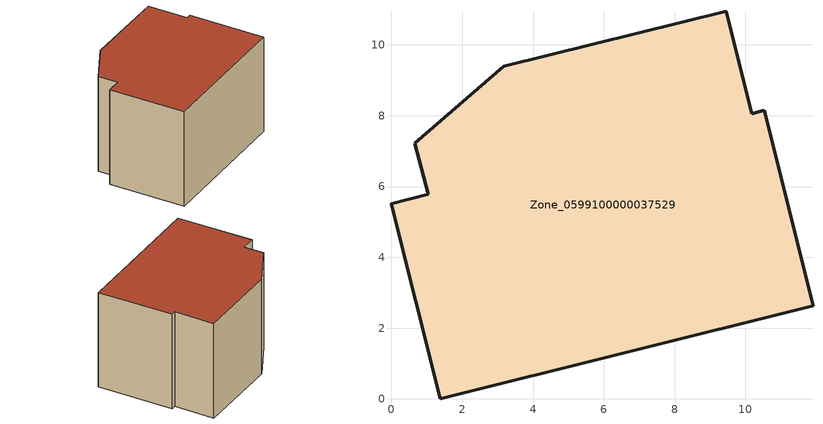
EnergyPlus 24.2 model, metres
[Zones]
Zone_0599100000037529
 floor ground (C_G): 11.91,2.64 1.38,0 0,5.52 1.03,5.78 0.66,7.22 3.18,9.4 9.46,10.96 10.18,8.06 10.53,8.15 z0
 wall outside (C_F): 10.18,8.06 9.46,10.96 3.18,9.4 0.66,7.22 1.03,5.78 0,5.52 1.38,0 11.91,2.64 10.53,8.15 10.18,8.06 z0:7.42
 roof outside (C_R): 11.91,2.64 10.53,8.15 10.18,8.06 9.46,10.96 3.18,9.4 0.66,7.22 1.03,5.78 0,5.52 1.38,0 z7.42
[BUILDING]
Pand.0599100000037529: North Axis=0; Terrain=City; Loads Convergence Tolerance Value=0.04; Temperature Convergence Tolerance Value=0.4; Solar Distribution=FullExterior; Maximum Number of Warmup Days=25; Minimum Number of Warmup Days=1
[Site:Location]
Rotterdam.The.Hague.AP_ZH_NLD Design_Conditions: Latitude=51.96; Longitude=4.45; Time Zone=1; Elevation=-4.5
[SITE:GROUNDTEMPERATURE:BUILDINGSURFACE]
18, 18, 18, 18, 18, 18, 18, 18, 18, 18, 18, 18
[MATERIAL] Thermal Absorptance=0.9; Solar Absorptance=0.7; Visible Absorptance=0.7
Name | Roughness | Thickness | Conductivity | Density | Specific Heat
G.TC.1975-1991 | MediumSmooth | 0.15 | 0.288461 | 540 | 1210
F.TC.1975-1991 | Rough | 0.3 | 0.230769 | 1920 | 840
R.TC.1975-1991 | MediumRough | 0.2 | 0.153846 | 1500 | 1000
[CONSTRUCTION]
C_G: G.TC.1975-1991
C_F: F.TC.1975-1991
C_R: R.TC.1975-1991
[ZONE]
Zone_0599100000037529: Type=1; Multiplier=1; Ceiling Height=Autocalculate; Volume=Autocalculate; Floor Area=autocalculate; Part of Total Floor Area=Yes
[ZONEINFILTRATION:DESIGNFLOWRATE]
Infil_Zone_0599100000037529: Zone or ZoneList or Space or SpaceList=Zone_0599100000037529; Schedule=AlwaysOn; Design Flow Rate Calculation Method=Flow/Area; Flow Rate per Floor Area=0.003; Constant Term Coefficient=1; Temperature Term Coefficient=0; Velocity Term Coefficient=0; Velocity Squared Term Coefficient=0
[HVACTEMPLATE:ZONE:IDEALLOADSAIRSYSTEM]
Zone_0599100000037529: Maximum Heating Supply Air Temperature=50; Minimum Cooling Supply Air Temperature=13; Maximum Heating Supply Air Humidity Ratio=0.0156; Minimum Cooling Supply Air Humidity Ratio=0.0077; Heating Limit=NoLimit; Cooling Limit=NoLimit; Dehumidification Control Type=ConstantSensibleHeatRatio; Cooling Sensible Heat Ratio=0.7; Dehumidification Setpoint=60; Humidification Control Type=None; Humidification Setpoint=30; Outdoor Air Method=None; Outdoor Air Flow Rate per Person=0.00944; Outdoor Air Flow Rate per Zone Floor Area=0; Outdoor Air Flow Rate per Zone=0; Demand Controlled Ventilation Type=None; Outdoor Air Economizer Type=NoEconomizer; Heat Recovery Type=None; Sensible Heat Recovery Effectiveness=0.7; Latent Heat Recovery Effectiveness=0.65
[ZONECONTROL:THERMOSTAT]
ThermostatControl_Zone_0599100000037529: Zone or ZoneList=Zone_0599100000037529; Control Type Schedule=DualSetpointControlType; Control 1=Thermostat_Zone_0599100000037529; Temperature Difference Between Cutout And Setpoint=0
[THERMOSTATSETPOINT:DUALSETPOINT]
Thermostat_Zone_0599100000037529: Heating Setpoint Temperature Schedule=HeatingSetpoint_Zone_0599100000037529; Cooling Setpoint Temperature Schedule=CoolingSetpoint_Zone_0599100000037529
[SCHEDULE:COMPACT]
HeatingSetpoint_Zone_0599100000037529: Through: 12/31, For: AllDays, Until: 24:00, 21
CoolingSetpoint_Zone_0599100000037529: Through: 12/31, For: AllDays, Until: 24:00, 24
DualSetpointControlType: Through: 12/31, For: AllDays, Until: 24:00, 4
AlwaysOn: Through: 12/31, For: AllDays, Until: 24:00, 1
